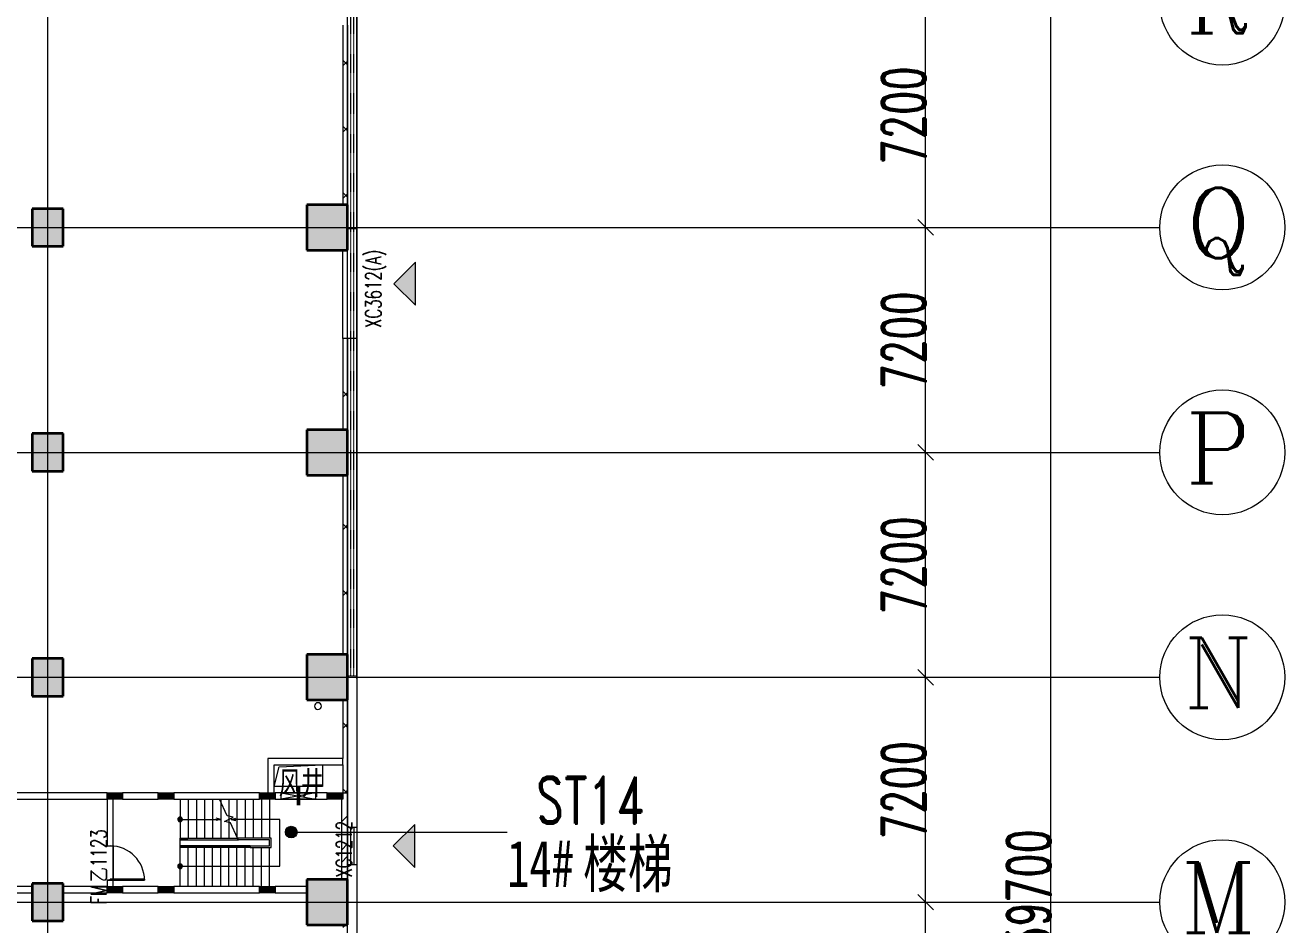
# Model space of a CAD drawing. Header units: millimetres. Extents: x -150677 to 326800, y -31706 to 192400.
# Drawn here: x 282480 to 322800, y 78475 to 107275 of the extents above; entities that cross this region are included whole.
import ezdxf

# ---------------------------------------------------------------- set-up
doc = ezdxf.new("R2010")
doc.units = ezdxf.units.MM
for name, pattern in [('X-HLP3-AR-F3-LAY-03-001$0$DASH-2', [1.6, 0.8, -0.8]), ('X-HLP3-AR-F3-LAY-03-001$0$架空线', [3.97, 2.38, -1.59]), ('X-HLP3-AR-F3-LAY-03-001$0$轴网线', [22.04, 18.38, -1.83, 0, -1.83])]:
    doc.linetypes.add(name, pattern=pattern)
doc.layers.get('0').update_dxf_attribs({"color": 8})
doc.layers.get('Defpoints').update_dxf_attribs({"color": 8})
for name, color, linetype, lineweight in [('X-HLP3-AR-F3-LAY-03-001$0$A-ANNO-DIMS', 8, 'Continuous', 9), ('X-HLP3-AR-F3-LAY-03-001$0$A-ANNO-NOTE', 8, 'Continuous', 5), ('X-HLP3-AR-F3-LAY-03-001$0$A-AREA-IDEN', 8, 'Continuous', 9), ('X-HLP3-AR-F3-LAY-03-001$0$A-DETL-GENF', 8, 'Continuous', 18), ('X-HLP3-AR-F3-LAY-03-001$0$A-DOOR', 8, 'Continuous', 5), ('X-HLP3-AR-F3-LAY-03-001$0$A-DOOR-IDEN', 8, 'Continuous', 9), ('X-HLP3-AR-F3-LAY-03-001$0$A-DOOR-OPNG', 8, 'Continuous', 5), ('X-HLP3-AR-F3-LAY-03-001$0$A-FLOR', 8, 'Continuous', 5), ('X-HLP3-AR-F3-LAY-03-001$0$A-FLOR-HRAL', 8, 'Continuous', 5), ('X-HLP3-AR-F3-LAY-03-001$0$A-GENM', 8, 'Continuous', 5), ('X-HLP3-AR-F3-LAY-03-001$0$A-GLAZ', 8, 'Continuous', 5), ('X-HLP3-AR-F3-LAY-03-001$0$A-GLAZ-IDEN', 8, 'Continuous', 9), ('X-HLP3-AR-F3-LAY-03-001$0$A-WALL', 8, 'Continuous', 5), ('X-HLP3-AR-F3-LAY-03-001$0$A-WALL-FNSH', 8, 'Continuous', 9), ('X-HLP3-AR-F3-LAY-03-001$0$A-WALL-PATT', 8, 'Continuous', 9), ('X-HLP3-AR-F3-LAY-03-001$0$P-PIPE', 8, 'Continuous', 5), ('X-HLP3-AR-F3-LAY-03-001$0$S-COLS', 8, 'Continuous', 5), ('X-HLP3-AR-F3-LAY-03-001$0$S-GRID', 8, 'Continuous', 9), ('X-HLP3-AR-F3-LAY-03-001$0$S-GRID-IDEN', 8, 'Continuous', 9), ('X-HLP3-AR-F3-LAY-03-001$0$S-STRS', 8, 'Continuous', 5), ('X-HLP3-AR-F3-LAY-03-001$0$S-STRS-MBND', 8, 'Continuous', 5)]:
    doc.layers.add(name, color=color, linetype=linetype, lineweight=lineweight)
doc.styles.add('X-HLP3-AR-F3-LAY-03-001$0$RomanC', font='romanc__.ttf', dxfattribs={"height": 2250})
doc.styles.add('X-HLP3-AR-F3-LAY-03-001$0$RomanD', font='romand__.ttf', dxfattribs={"width": 0.7, "height": 1500})
doc.styles.add('X-HLP3-AR-F3-LAY-03-001$0$RomanD_1', font='romand__.ttf', dxfattribs={"width": 0.7, "height": 500})
doc.styles.add('X-HLP3-AR-F3-LAY-03-001$0$RomanD_3', font='romand__.ttf', dxfattribs={"width": 0.65, "height": 1400})
doc.styles.add('X-HLP3-AR-F3-LAY-03-001$0$仿宋_1', font='simfang.ttf', dxfattribs={"width": 0.7, "height": 1500})
doc.styles.add('X-HLP3-AR-F3-LAY-03-001$0$仿宋_5', font='simfang.ttf', dxfattribs={"width": 0.7, "height": 750})
doc.styles.add('X-HLP3-AR-F3-LAY-03-001$0$微软雅黑', font='Microsoft YaHei.ttf', dxfattribs={"width": 0.7, "height": 500})
doc.dimstyles.new('X-HLP3-AR-F3-LAY-03-001$0$第一_二道尺寸线', dxfattribs={"dimscale": 304.8, "dimtxt": 1405.004626, "dimasz": 1.64042, "dimexe": 4.10105, "dimexo": 0.0625, "dimgap": 0, "dimtad": 1, "dimdec": 0, "dimzin": 0, "dimdsep": 46, "dimtxsty": 'X-HLP3-AR-F3-LAY-03-001$0$RomanD_3', "dimblk1": 'X-HLP3-AR-F3-LAY-03-001$0$_Oblique', "dimblk2": 'X-HLP3-AR-F3-LAY-03-001$0$_Oblique', "dimsah": 1, "dimcen": 0.09, "dimazin": 0, "dimtfac": 1, "dimtdec": 4, "dimtix": 1, "dimtmove": 0, "dimatfit": 3, "dimfxl": 8.2021, "dimfxlon": 1, "dimtvp": 1, "dimtolj": 1, "dimtzin": 0, "dimlwd": 18, "dimlwe": 18, "dimarcsym": 2})
pattern_1 = [(45, (-4e-09, 2e-10), (-1060.66, 1060.66), []), (135, (-4e-09, 2e-10), (-1060.66, -1060.66), [])]

# ---------------------------------------------------------------- blocks, each defined once
blk = doc.blocks.new('X-HLP3-AR-F3-LAY-03-001$0$X-AR-F3-00-W-002_HLP2_rvt-1-LAY-3F-1_500-A')
at = {"layer": 'X-HLP3-AR-F3-LAY-03-001$0$P-PIPE', "color": 96, "true_color": 0x007f00}
for start, end in [(0, 180), (180, 0)]:
    blk.add_arc((291850, 85475), 110, start, end, dxfattribs=at)
blk = doc.blocks.new('X-HLP3-AR-F3-LAY-03-001$0$X-ST-F3-03-C-001_HLP2_rvt-1-LAY-3F-1_500-A')
at = {"layer": 'X-HLP3-AR-F3-LAY-03-001$0$S-COLS', "true_color": 0xc0c0c0}
for points in [[(283700, 100200), (283700, 101400), (282700, 101400), (282700, 100200)], [(292000, 100075), (292800, 100075), (292800, 101525), (291500, 101525), (291500, 100075), (291733, 100075)], [(283700, 93000), (283700, 94200), (282700, 94200), (282700, 93000)], [(292800, 92875), (292800, 94325), (291500, 94325), (291500, 92875), (292528, 92875)], [(291500, 85675), (292800, 85675), (292800, 87125), (291500, 87125), (291500, 86529)], [(282700, 85800), (283700, 85800), (283700, 87000), (282700, 87000), (282700, 86529)], [(291500, 78475), (292800, 78475), (292800, 79925), (291500, 79925), (291500, 78574)], [(282700, 78600), (283700, 78600), (283700, 79800), (282700, 79800), (282700, 79500)]]:
    blk.add_hatch(color=9, dxfattribs=at).paths.add_polyline_path(points, flags=0)
at = {"layer": 'X-HLP3-AR-F3-LAY-03-001$0$S-COLS', "true_color": 0x808080}
for points in [[(285100, 82500), (285600, 82500), (285600, 82700), (285100, 82700)], [(286990, 82500), (286990, 82700), (286740, 82700), (286740, 82500)], [(286990, 82500), (287240, 82500), (287240, 82700), (286990, 82700), (286990, 82568)], [(290230, 82500), (290230, 82700), (289980, 82700), (289980, 82500)], [(290230, 82500), (290480, 82500), (290480, 82700), (290230, 82699)], [(292600, 82500), (292650, 82500), (292650, 82700), (292150, 82700), (292150, 82500), (292450, 82500)], [(285300, 79500), (285600, 79500), (285600, 79700), (285100, 79700), (285100, 79500)], [(286990, 79500), (286990, 79700), (286740, 79700), (286740, 79500)], [(287240, 79500), (287240, 79700), (286990, 79700), (286990, 79500)], [(290230, 79500), (290230, 79700), (289980, 79700), (289980, 79500)], [(290480, 79500), (290480, 79700), (290230, 79700), (290230, 79500), (290300, 79500)]]:
    blk.add_hatch(color=8, dxfattribs=at).paths.add_polyline_path(points, flags=0)
at = {"layer": 'X-HLP3-AR-F3-LAY-03-001$0$S-COLS', "color": 8, "lineweight": 35, "true_color": 0x808080}
for p, q in [((283700, 101400), (282700, 101400)), ((282700, 101400), (282700, 100200)), ((283700, 100200), (283700, 101400)), ((292800, 101525), (291500, 101525)), ((291500, 101525), (291500, 100075)), ((292800, 100075), (292800, 101525)), ((282700, 100200), (283700, 100200)), ((291500, 100075), (292800, 100075)), ((283700, 94200), (282700, 94200)), ((282700, 94200), (282700, 93000)), ((283700, 93000), (283700, 94200)), ((292800, 94325), (291500, 94325)), ((291500, 94325), (291500, 92875)), ((292800, 92875), (292800, 94325)), ((282700, 93000), (283700, 93000)), ((291500, 92875), (292800, 92875)), ((292800, 87125), (291500, 87125)), ((291500, 87125), (291500, 85675)), ((292800, 85675), (292800, 87125)), ((283700, 87000), (282700, 87000)), ((282700, 87000), (282700, 85800)), ((283700, 85800), (283700, 87000)), ((282700, 85800), (283700, 85800)), ((291500, 85675), (292800, 85675)), ((292800, 79925), (291500, 79925)), ((291500, 79925), (291500, 78475)), ((292800, 78475), (292800, 79925)), ((283700, 79800), (282700, 79800)), ((282700, 79800), (282700, 78600)), ((283700, 78600), (283700, 79800)), ((282700, 78600), (283700, 78600)), ((291500, 78475), (292800, 78475))]:
    blk.add_line(p, q, dxfattribs=at)
at = {"layer": 'X-HLP3-AR-F3-LAY-03-001$0$S-COLS', "color": 9, "lineweight": 15, "true_color": 0xc0c0c0}
for p, q in [((285100, 82700), (285600, 82700)), ((285100, 82500), (285100, 82700)), ((285600, 82700), (285600, 82500)), ((286740, 82700), (286990, 82700)), ((286740, 82500), (286740, 82700)), ((286990, 82700), (287240, 82700)), ((286990, 82700), (286990, 82500)), ((287240, 82700), (287240, 82500)), ((289980, 82500), (289980, 82700)), ((289980, 82700), (290230, 82700)), ((290230, 82700), (290480, 82700)), ((290230, 82500), (290230, 82700)), ((290480, 82700), (290480, 82500)), ((292150, 82700), (292650, 82700)), ((292150, 82500), (292150, 82700)), ((292650, 82700), (292650, 82500)), ((285300, 82500), (285100, 82500)), ((285600, 82500), (285300, 82500)), ((286990, 82500), (286740, 82500)), ((287240, 82500), (286990, 82500)), ((290230, 82500), (289980, 82500)), ((290480, 82500), (290230, 82500)), ((292450, 82500), (292150, 82500)), ((292650, 82500), (292450, 82500)), ((285100, 79700), (285300, 79700)), ((285100, 79500), (285100, 79700)), ((285600, 79500), (285100, 79500)), ((285300, 79700), (285600, 79700)), ((285600, 79700), (285600, 79500)), ((286740, 79700), (286990, 79700)), ((286740, 79500), (286740, 79700)), ((286990, 79500), (286740, 79500)), ((286990, 79700), (287240, 79700)), ((286990, 79700), (286990, 79500)), ((287240, 79500), (286990, 79500)), ((287240, 79700), (287240, 79500)), ((289980, 79500), (289980, 79700)), ((289980, 79700), (290230, 79700)), ((290230, 79500), (289980, 79500)), ((290230, 79700), (290480, 79700)), ((290230, 79500), (290230, 79700)), ((290480, 79500), (290230, 79500)), ((290480, 79700), (290480, 79500))]:
    blk.add_line(p, q, dxfattribs=at)
blk = doc.blocks.new('X-HLP3-AR-F3-LAY-03-001$0$栏杆扶手 - 栏杆扶手-1387101-LAY-3F-1_500-A')
at = {"layer": 'X-HLP3-AR-F3-LAY-03-001$0$A-FLOR-HRAL', "lineweight": 15}
for p, q in [((290300, 81250), (289280, 81250)), ((290300, 81200), (289303, 81200)), ((290350, 81250), (290300, 81250)), ((290350, 81250), (290300, 81250)), ((290350, 81250), (290300, 81250)), ((290300, 81000), (290300, 81200)), ((290350, 80950), (290350, 81250)), ((289680, 81000), (290300, 81000)), ((289680, 80950), (290350, 80950))]:
    blk.add_line(p, q, dxfattribs=at)
blk = doc.blocks.new('X-HLP3-AR-F3-LAY-03-001$0$顶部扶栏类型 - 顶部扶栏_内部_-1387108-LAY-3F-1_500-A')
at = {"layer": 'X-HLP3-AR-F3-LAY-03-001$0$A-FLOR-HRAL', "lineweight": 15}
for p, q in [((287440, 80950), (287440, 81000)), ((287440, 81000), (289680, 81000)), ((289680, 80950), (287440, 80950)), ((289680, 81000), (289680, 80950))]:
    blk.add_line(p, q, dxfattribs=at)
blk = doc.blocks.new('X-HLP3-AR-F3-LAY-03-001$0$顶部扶栏类型 - 顶部扶栏_内部_-V24-LAY-3F-1_500-A')
at = {"layer": 'X-HLP3-AR-F3-LAY-03-001$0$A-FLOR-HRAL', "lineweight": 15}
for p, q in [((287440, 80950), (287440, 81000)), ((289680, 81000), (287440, 81000)), ((289680, 80950), (287440, 80950))]:
    blk.add_line(p, q, dxfattribs=at)
blk = doc.blocks.new('X-HLP3-AR-F3-LAY-03-001$0$顶部扶栏类型 - 顶部扶栏_内部_-1387457-LAY-3F-1_500-A')
at = {"layer": 'X-HLP3-AR-F3-LAY-03-001$0$A-FLOR-HRAL', "lineweight": 15}
for p, q in [((287440, 81200), (287440, 81250)), ((287440, 81250), (287660, 81250)), ((287660, 81200), (287440, 81200)), ((287660, 81250), (287660, 81200))]:
    blk.add_line(p, q, dxfattribs=at)
blk = doc.blocks.new('X-HLP3-AR-F3-LAY-03-001$0$顶部扶栏类型 - 顶部扶栏_内部_-V25-LAY-3F-1_500-A')
at = {"layer": 'X-HLP3-AR-F3-LAY-03-001$0$A-FLOR-HRAL', "lineweight": 15}
for p, q in [((287440, 81250), (287440, 81200)), ((287440, 81250), (289280, 81250)), ((287440, 81200), (289303, 81200)), ((289303, 81200), (289280, 81250))]:
    blk.add_line(p, q, dxfattribs=at)
blk = doc.blocks.new('X-HLP3-AR-F3-LAY-03-001$0$上楼梯路径-B - 顺砌剖面-1862824-LAY-3F-1_500-A')
at = {"layer": 'X-HLP3-AR-F3-LAY-03-001$0$A-DETL-GENF', "true_color": 0x808080}
blk.add_hatch(color=8, dxfattribs=at).paths.add_polyline_path([(0, 307), (-38, 297), (-65, 270), (-75, 232), (-65, 200), (-53, 179), (-19, 160), (19, 160), (53, 179), (72, 213), (72, 242), (65, 270), (37, 297), (19, 302)], flags=0)
at = {"layer": 'X-HLP3-AR-F3-LAY-03-001$0$A-DETL-GENF'}
for p, q in [((-1300, 232), (-1155, 271)), ((-75, 232), (-1300, 232)), ((-1300, 232), (-1155, 193)), ((53, 232), (-70, 232))]:
    blk.add_line(p, q, dxfattribs=at)
for start, end in [(360, 180), (180, 360)]:
    blk.add_arc((0, 232), 75, start, end, dxfattribs=at)
blk = doc.blocks.new('X-HLP3-AR-F3-LAY-03-001$0$下楼梯路径-D - 顺砌剖面-1884693-LAY-3F-1_500-A')
at = {"layer": 'X-HLP3-AR-F3-LAY-03-001$0$A-DETL-GENF', "true_color": 0x808080}
blk.add_hatch(color=8, dxfattribs=at).paths.add_polyline_path([(671, 1236), (634, 1226), (606, 1198), (599, 1180), (599, 1142), (606, 1123), (634, 1096), (671, 1086), (704, 1096), (724, 1108), (736, 1123), (746, 1161), (736, 1198), (709, 1226), (691, 1231)], flags=0)
at = {"layer": 'X-HLP3-AR-F3-LAY-03-001$0$A-DETL-GENF'}
for p, q in [((599, 1161), (-2515, 1161)), ((-2515, 1161), (-2515, -339)), ((671, 1161), (599, 1161)), ((-2515, -339), (-964, -339)), ((-964, -339), (-1109, -300)), ((-964, -339), (-1109, -378))]:
    blk.add_line(p, q, dxfattribs=at)
for start, end in [(0, 180), (180, 360)]:
    blk.add_arc((671, 1161), 75, start, end, dxfattribs=at)
blk = doc.blocks.new('X-HLP3-AR-F3-LAY-03-001$0$AR-F3-00-STA-001_HLP2_rvt-1-LAY-3F-1_500-A')
at = {"layer": 'X-HLP3-AR-F3-LAY-03-001$0$S-STRS', "lineweight": 15}
for p, q in [((287440, 82500), (287440, 81922)), ((287700, 82500), (287700, 81250)), ((287960, 82500), (287960, 81250)), ((288220, 82500), (288220, 81250)), ((288480, 82500), (288480, 81250)), ((288740, 82500), (288740, 82408)), ((288740, 82408), (288740, 81250)), ((289000, 82500), (289000, 81950)), ((289260, 82500), (289260, 81292)), ((289520, 82500), (289520, 81250)), ((289780, 82500), (289780, 81250)), ((290040, 82500), (290040, 81250)), ((290300, 82500), (290300, 81250)), ((287440, 81917), (287440, 81775)), ((289000, 81950), (289000, 81850)), ((289000, 81850), (289000, 81750)), ((287440, 81775), (287440, 81250)), ((289000, 81750), (289000, 81250)), ((287440, 81000), (287440, 81200)), ((289260, 81292), (289260, 81250)), ((285300, 81000), (285300, 79940)), ((287440, 80425), (287440, 80950)), ((287700, 79700), (287700, 80950)), ((287960, 79700), (287960, 80950)), ((288220, 79700), (288220, 80950)), ((288480, 79700), (288480, 80950)), ((288740, 79700), (288740, 80950)), ((289000, 79700), (289000, 80950)), ((289260, 79700), (289260, 80950)), ((289520, 79700), (289520, 80950)), ((289780, 79700), (289780, 80950)), ((290040, 79700), (290040, 80950)), ((290300, 79700), (290300, 80950)), ((287440, 80295), (287440, 80420)), ((287440, 80275), (287440, 80290)), ((287440, 79700), (287440, 80275))]:
    blk.add_line(p, q, dxfattribs=at)
at = {"layer": 'X-HLP3-AR-F3-LAY-03-001$0$S-STRS', "linetype": 'X-HLP3-AR-F3-LAY-03-001$0$架空线', "lineweight": 15}
for p, q in [((287440, 82500), (287440, 81922)), ((287700, 82500), (287700, 81250)), ((287960, 82500), (287960, 81250)), ((288220, 82500), (288220, 81250)), ((288480, 82500), (288480, 81250)), ((288740, 82500), (288740, 82408)), ((288740, 82408), (288740, 81250)), ((289000, 82500), (289000, 81950)), ((289260, 82500), (289260, 81292)), ((289520, 82500), (289520, 81250)), ((289780, 82500), (289780, 81250)), ((290040, 82500), (290040, 81250)), ((290300, 82500), (290300, 81250)), ((287440, 81917), (287440, 81775)), ((289000, 81950), (289000, 81850)), ((289000, 81850), (289000, 81750)), ((287440, 81775), (287440, 81250)), ((289000, 81750), (289000, 81250)), ((289260, 81292), (289260, 81250)), ((287440, 80425), (287440, 80950)), ((287700, 79700), (287700, 80950)), ((287960, 79700), (287960, 80950)), ((288220, 79700), (288220, 80950)), ((288480, 79700), (288480, 80950)), ((288740, 79700), (288740, 80950)), ((289000, 79700), (289000, 80950)), ((289260, 79700), (289260, 80950)), ((289520, 79700), (289520, 80950)), ((289780, 79700), (289780, 80950)), ((290040, 79700), (290040, 80950)), ((290300, 79700), (290300, 80950)), ((287440, 80295), (287440, 80420)), ((287440, 80275), (287440, 80290)), ((287440, 79700), (287440, 80275))]:
    blk.add_line(p, q, dxfattribs=at)
at = {"layer": 'X-HLP3-AR-F3-LAY-03-001$0$S-STRS-MBND', "lineweight": 15}
for p, q in [((288947, 81963), (288697, 82500)), ((288858, 81784), (289142, 81916)), ((289142, 81916), (288947, 81963)), ((289053, 81737), (288858, 81784)), ((289280, 81250), (289053, 81737))]:
    blk.add_line(p, q, dxfattribs=at)
at = {"lineweight": 15, "rotation": 180}
for name, p in [('X-HLP3-AR-F3-LAY-03-001$0$上楼梯路径-B - 顺砌剖面-1862824-LAY-3F-1_500-A', (287440, 82082)), ('X-HLP3-AR-F3-LAY-03-001$0$下楼梯路径-D - 顺砌剖面-1884693-LAY-3F-1_500-A', (288111, 81511))]:
    blk.add_blockref(name, p, dxfattribs=at)
at = {"color": 163, "lineweight": 15, "true_color": 0x667fcc}
for name in ['X-HLP3-AR-F3-LAY-03-001$0$顶部扶栏类型 - 顶部扶栏_内部_-1387457-LAY-3F-1_500-A', 'X-HLP3-AR-F3-LAY-03-001$0$顶部扶栏类型 - 顶部扶栏_内部_-V25-LAY-3F-1_500-A', 'X-HLP3-AR-F3-LAY-03-001$0$栏杆扶手 - 栏杆扶手-1387101-LAY-3F-1_500-A', 'X-HLP3-AR-F3-LAY-03-001$0$顶部扶栏类型 - 顶部扶栏_内部_-1387108-LAY-3F-1_500-A', 'X-HLP3-AR-F3-LAY-03-001$0$顶部扶栏类型 - 顶部扶栏_内部_-V24-LAY-3F-1_500-A']:
    blk.add_blockref(name, (0, 0), dxfattribs=at)
blk = doc.blocks.new('X-HLP3-AR-F3-LAY-03-001$0$单扇平开防火门_带观察窗 - FM乙1123-4703350-LAY-3F-1_500-A')
at = {"layer": 'X-HLP3-AR-F3-LAY-03-001$0$A-DOOR'}
for p, q in [((550, 1100), (510, 1100)), ((510, 1100), (510, 0)), ((510, 1100), (550, 1100)), ((510, 900), (510, 1100)), ((510, 700), (510, 900)), ((550, 0), (550, 1100)), ((550, 1100), (550, 900)), ((550, 900), (550, 700)), ((510, 0), (510, 700)), ((550, 700), (550, 100)), ((510, 0), (550, 0)), ((550, 0), (510, 0))]:
    blk.add_line(p, q, dxfattribs=at)
blk.add_arc((550, 0), 1100, 90, 180, dxfattribs=at)
at = {"layer": 'X-HLP3-AR-F3-LAY-03-001$0$A-DOOR-OPNG'}
for p, q in [((-550, -100), (-550, 100)), ((550, -99), (550, 100))]:
    blk.add_line(p, q, dxfattribs=at)
blk = doc.blocks.new('X-HLP3-AR-F3-LAY-03-001$0$单扇窗 - XC1212-4534988-LAY-3F-1_500-A')
at = {"layer": 'X-HLP3-AR-F3-LAY-03-001$0$A-GLAZ'}
for p, q in [((-600, -155), (-600, 145)), ((-600, 145), (600, 145)), ((-600, 45), (600, 45)), ((600, 145), (600, -155)), ((600, -55), (-600, -55)), ((600, -155), (-600, -155))]:
    blk.add_line(p, q, dxfattribs=at)
blk = doc.blocks.new('X-HLP3-AR-F3-LAY-03-001$0$楼板洞口-A - F01-无翻边-4230977-LAY-3F-1_500-A')
at = {"layer": 'X-HLP3-AR-F3-LAY-03-001$0$A-GENM'}
for p, q in [((0, 0), (155, 630)), ((155, 630), (1550, 700)), ((1550, 700), (1550, 0)), ((1550, 0), (0, 0))]:
    blk.add_line(p, q, dxfattribs=at)
blk = doc.blocks.new('X-HLP3-AR-F3-LAY-03-001$0$矩形墙洞-D - H-3493756-LAY-3F-1_500-A')
at = {"layer": 'X-HLP3-AR-F3-LAY-03-001$0$A-GENM'}
for p, q in [((-425, -100), (-425, 100)), ((-425, 100), (675, 100)), ((675, -100), (-425, 100)), ((-425, -100), (675, 100)), ((675, 100), (675, -100)), ((675, -100), (-425, -100))]:
    blk.add_line(p, q, dxfattribs=at)
at = {"layer": 'X-HLP3-AR-F3-LAY-03-001$0$A-GENM', "color": 7, "lineweight": 50}
blk.add_line((125, 300), (125, -300), dxfattribs=at)
blk = doc.blocks.new('X-HLP3-AR-F3-LAY-03-001$0$百叶窗-带贴面 - BYC28728-4847192-LAY-3F-1_500-A')
at = {"layer": 'X-HLP3-AR-F3-LAY-03-001$0$A-GLAZ'}
for p, q in [((-14429, 250), (14451, 250)), ((14451, 250), (-14429, 250))]:
    blk.add_line(p, q, dxfattribs=at)
at = {"layer": 'X-HLP3-AR-F3-LAY-03-001$0$A-GLAZ', "linetype": 'X-HLP3-AR-F3-LAY-03-001$0$DASH-2'}
for p, q in [((-14349, -50), (-14349, 250)), ((14371, 250), (-14349, 250)), ((14371, 150), (-14349, 150)), ((14371, 50), (-14349, 50)), ((14371, -50), (14371, 250)), ((-7914, -50), (-13664, -50)), ((-714, -50), (-6464, -50)), ((6486, -50), (736, -50)), ((13686, -50), (7936, -50))]:
    blk.add_line(p, q, dxfattribs=at)
blk = doc.blocks.new('X-HLP3-AR-F3-LAY-03-001$0$轴网 - 宽度系数 1_0-670626-LAY-3F-1_500-A')
at = {"layer": 'X-HLP3-AR-F3-LAY-03-001$0$S-GRID-IDEN'}
blk.add_circle((0, 0), 4, dxfattribs=at)
blk = doc.blocks.new('X-HLP3-AR-F3-LAY-03-001$0$_Oblique')
at = {"color": 0, "linetype": 'ByBlock', "lineweight": -2}
blk.add_line((-0.5, -0.5), (0.5, 0.5), dxfattribs=at)
blk = doc.blocks.new('*D999')
at = {"layer": 'Defpoints', "color": 0, "transparency": 16777216}
for p in [(308800, 79200), (311300, 79200), (308800, 72000)]:
    blk.add_point(p, dxfattribs=at)
at = {"layer": 'X-HLP3-AR-F3-LAY-03-001$0$A-ANNO-DIMS', "color": 0, "lineweight": 18, "transparency": 16777216}
for p, q in [((308819.05, 79200), (312550, 79200)), ((311300, 72000), (311300, 79200)), ((308819.05, 72000), (312550, 72000))]:
    blk.add_line(p, q, dxfattribs=at)
at = {"layer": 'X-HLP3-AR-F3-LAY-03-001$0$A-ANNO-DIMS', "color": 0, "lineweight": 18, "transparency": 16777216, "xscale": 500.0000000000001, "yscale": 500.0000000000001, "zscale": 500.0000000000001}
for p, rotation in [((311300, 79200), 90), ((311300, 72000), 270)]:
    blk.add_blockref('X-HLP3-AR-F3-LAY-03-001$0$_Oblique', p, dxfattribs=dict(at, rotation=rotation))
at = {"layer": 'X-HLP3-AR-F3-LAY-03-001$0$A-ANNO-DIMS', "color": 0, "lineweight": 18, "transparency": 16777216, "insert": (310600, 75600), "char_height": 1400, "width": 3890.782, "attachment_point": 5, "rotation": 90, "style": 'X-HLP3-AR-F3-LAY-03-001$0$RomanD_3'}
blk.add_mtext('\\A1;7200', dxfattribs=at)
blk = doc.blocks.new('*D954')
at = {"layer": 'Defpoints', "color": 0, "transparency": 16777216}
for p in [(264500, 95479), (268300, 95479), (268300, 94479), (308800, 86400), (311300, 86400), (308800, 79200)]:
    blk.add_point(p, dxfattribs=at)
at = {"layer": 'X-HLP3-AR-F3-LAY-03-001$0$A-ANNO-DIMS', "color": 0, "lineweight": 18, "transparency": 16777216}
for p, q in [((264500, 95460), (264500, 93979)), ((268300, 95460), (268300, 93979)), ((264500, 94479), (268300, 94479)), ((308819, 86400), (312550, 86400)), ((311300, 79200), (311300, 86400)), ((308819, 79200), (312550, 79200))]:
    blk.add_line(p, q, dxfattribs=at)
at = {"layer": 'X-HLP3-AR-F3-LAY-03-001$0$A-ANNO-DIMS', "color": 0, "lineweight": 18, "transparency": 16777216, "xscale": 500.0000000000001, "yscale": 500.0000000000001, "zscale": 500.0000000000001}
for p, rotation in [((264500, 94479), 180), ((311300, 86400), 90), ((311300, 79200), 270)]:
    blk.add_blockref('X-HLP3-AR-F3-LAY-03-001$0$_Oblique', p, dxfattribs=dict(at, rotation=rotation))
blk.add_blockref('X-HLP3-AR-F3-LAY-03-001$0$_Oblique', (268300, 94479), dxfattribs=at)
at = {"layer": 'X-HLP3-AR-F3-LAY-03-001$0$A-ANNO-DIMS', "color": 0, "lineweight": 18, "transparency": 16777216, "insert": (266400, 95329), "char_height": 1400, "width": 3890.78, "attachment_point": 5, "style": 'X-HLP3-AR-F3-LAY-03-001$0$RomanD_3'}
blk.add_mtext('\\A1;3800', dxfattribs=at)
at = {"layer": 'X-HLP3-AR-F3-LAY-03-001$0$A-ANNO-DIMS', "color": 0, "lineweight": 18, "transparency": 16777216, "insert": (310600, 82800), "char_height": 1400, "width": 3890.78, "attachment_point": 5, "rotation": 90, "style": 'X-HLP3-AR-F3-LAY-03-001$0$RomanD_3'}
blk.add_mtext('\\A1;7200', dxfattribs=at)
blk = doc.blocks.new('*D955')
at = {"layer": 'Defpoints', "color": 0, "transparency": 16777216}
for p in [(308800, 93600), (311300, 93600), (308800, 86400), (264500, 66688), (268300, 66688), (268300, 65688)]:
    blk.add_point(p, dxfattribs=at)
at = {"layer": 'X-HLP3-AR-F3-LAY-03-001$0$A-ANNO-DIMS', "color": 0, "lineweight": 18, "transparency": 16777216}
for p, q in [((308819, 93600), (312550, 93600)), ((311300, 86400), (311300, 93600)), ((308819, 86400), (312550, 86400)), ((264500, 66669), (264500, 65188)), ((268300, 66669), (268300, 65188)), ((264500, 65688), (268300, 65688))]:
    blk.add_line(p, q, dxfattribs=at)
at = {"layer": 'X-HLP3-AR-F3-LAY-03-001$0$A-ANNO-DIMS', "color": 0, "lineweight": 18, "transparency": 16777216, "xscale": 500.0000000000001, "yscale": 500.0000000000001, "zscale": 500.0000000000001}
for p, rotation in [((311300, 93600), 90), ((311300, 86400), 270), ((264500, 65688), 180)]:
    blk.add_blockref('X-HLP3-AR-F3-LAY-03-001$0$_Oblique', p, dxfattribs=dict(at, rotation=rotation))
blk.add_blockref('X-HLP3-AR-F3-LAY-03-001$0$_Oblique', (268300, 65688), dxfattribs=at)
at = {"layer": 'X-HLP3-AR-F3-LAY-03-001$0$A-ANNO-DIMS', "color": 0, "lineweight": 18, "transparency": 16777216, "insert": (310600, 90000), "char_height": 1400, "width": 3890.78, "attachment_point": 5, "rotation": 90, "style": 'X-HLP3-AR-F3-LAY-03-001$0$RomanD_3'}
blk.add_mtext('\\A1;7200', dxfattribs=at)
at = {"layer": 'X-HLP3-AR-F3-LAY-03-001$0$A-ANNO-DIMS', "color": 0, "lineweight": 18, "transparency": 16777216, "insert": (266400, 66538), "char_height": 1400, "width": 3890.78, "attachment_point": 5, "style": 'X-HLP3-AR-F3-LAY-03-001$0$RomanD_3'}
blk.add_mtext('\\A1;3800', dxfattribs=at)
blk = doc.blocks.new('*D956')
at = {"layer": 'Defpoints', "color": 0, "transparency": 16777216}
for p in [(308800, 100800), (311300, 100800), (308800, 93600)]:
    blk.add_point(p, dxfattribs=at)
at = {"layer": 'X-HLP3-AR-F3-LAY-03-001$0$A-ANNO-DIMS', "color": 0, "lineweight": 18, "transparency": 16777216}
for p, q in [((308819.05, 100800), (312550, 100800)), ((311300, 93600), (311300, 100800)), ((308819.05, 93600), (312550, 93600))]:
    blk.add_line(p, q, dxfattribs=at)
at = {"layer": 'X-HLP3-AR-F3-LAY-03-001$0$A-ANNO-DIMS', "color": 0, "lineweight": 18, "transparency": 16777216, "xscale": 500.0000000000001, "yscale": 500.0000000000001, "zscale": 500.0000000000001}
for p, rotation in [((311300, 100800), 90), ((311300, 93600), 270)]:
    blk.add_blockref('X-HLP3-AR-F3-LAY-03-001$0$_Oblique', p, dxfattribs=dict(at, rotation=rotation))
at = {"layer": 'X-HLP3-AR-F3-LAY-03-001$0$A-ANNO-DIMS', "color": 0, "lineweight": 18, "transparency": 16777216, "insert": (310600, 97200), "char_height": 1400, "width": 3890.782, "attachment_point": 5, "rotation": 90, "style": 'X-HLP3-AR-F3-LAY-03-001$0$RomanD_3'}
blk.add_mtext('\\A1;7200', dxfattribs=at)
blk = doc.blocks.new('*D957')
at = {"layer": 'Defpoints', "color": 0, "transparency": 16777216}
for p in [(308800, 108000), (311300, 108000), (308800, 100800)]:
    blk.add_point(p, dxfattribs=at)
at = {"layer": 'X-HLP3-AR-F3-LAY-03-001$0$A-ANNO-DIMS', "color": 0, "lineweight": 18, "transparency": 16777216}
for p, q in [((308819.05, 108000), (312550, 108000)), ((311300, 100800), (311300, 108000)), ((308819.05, 100800), (312550, 100800))]:
    blk.add_line(p, q, dxfattribs=at)
at = {"layer": 'X-HLP3-AR-F3-LAY-03-001$0$A-ANNO-DIMS', "color": 0, "lineweight": 18, "transparency": 16777216, "xscale": 500.0000000000001, "yscale": 500.0000000000001, "zscale": 500.0000000000001}
for p, rotation in [((311300, 108000), 90), ((311300, 100800), 270)]:
    blk.add_blockref('X-HLP3-AR-F3-LAY-03-001$0$_Oblique', p, dxfattribs=dict(at, rotation=rotation))
at = {"layer": 'X-HLP3-AR-F3-LAY-03-001$0$A-ANNO-DIMS', "color": 0, "lineweight": 18, "transparency": 16777216, "insert": (310600, 104400), "char_height": 1400, "width": 3890.782, "attachment_point": 5, "rotation": 90, "style": 'X-HLP3-AR-F3-LAY-03-001$0$RomanD_3'}
blk.add_mtext('\\A1;7200', dxfattribs=at)
blk = doc.blocks.new('*D927')
at = {"layer": 'Defpoints', "color": 0, "transparency": 16777216}
for p in [(308800, 151200), (311300, 151200), (308800, 144000), (165600, -17706.224274), (172800, -17706.224274), (172800, -20206.224274)]:
    blk.add_point(p, dxfattribs=at)
at = {"layer": 'X-HLP3-AR-F3-LAY-03-001$0$A-ANNO-DIMS', "color": 0, "lineweight": 18, "transparency": 16777216}
for p, q in [((308819.05, 151200), (312550, 151200)), ((311300, 144000), (311300, 151200)), ((308819.05, 144000), (312550, 144000)), ((165600, -17725.274274), (165600, -21456.224274)), ((172800, -17725.274274), (172800, -21456.224274)), ((165600, -20206.224274), (172800, -20206.224274))]:
    blk.add_line(p, q, dxfattribs=at)
at = {"layer": 'X-HLP3-AR-F3-LAY-03-001$0$A-ANNO-DIMS', "color": 0, "lineweight": 18, "transparency": 16777216, "xscale": 500.0000000000001, "yscale": 500.0000000000001, "zscale": 500.0000000000001}
for p, rotation in [((311300, 151200), 90), ((311300, 144000), 270), ((165600, -20206.224274), 180)]:
    blk.add_blockref('X-HLP3-AR-F3-LAY-03-001$0$_Oblique', p, dxfattribs=dict(at, rotation=rotation))
blk.add_blockref('X-HLP3-AR-F3-LAY-03-001$0$_Oblique', (172800, -20206.224274), dxfattribs=at)
at = {"layer": 'X-HLP3-AR-F3-LAY-03-001$0$A-ANNO-DIMS', "color": 0, "lineweight": 18, "transparency": 16777216, "insert": (310600, 147600), "char_height": 1400, "width": 3890.7820424, "attachment_point": 5, "rotation": 90, "style": 'X-HLP3-AR-F3-LAY-03-001$0$RomanD_3'}
blk.add_mtext('\\A1;7200', dxfattribs=at)
at = {"layer": 'X-HLP3-AR-F3-LAY-03-001$0$A-ANNO-DIMS', "color": 0, "lineweight": 18, "transparency": 16777216, "insert": (169200, -19506.224274), "char_height": 1400, "width": 3890.7820424, "attachment_point": 5, "style": 'X-HLP3-AR-F3-LAY-03-001$0$RomanD_3'}
blk.add_mtext('\\A1;7200', dxfattribs=at)
blk = doc.blocks.new('*D928')
at = {"layer": 'Defpoints', "color": 0, "transparency": 16777216}
for p in [(308800, 158400), (311300, 158400), (308800, 151200), (172800, -17706.224274), (180000, -17706.224274), (180000, -20206.224274)]:
    blk.add_point(p, dxfattribs=at)
at = {"layer": 'X-HLP3-AR-F3-LAY-03-001$0$A-ANNO-DIMS', "color": 0, "lineweight": 18, "transparency": 16777216}
for p, q in [((308819.05, 158400), (312550, 158400)), ((311300, 151200), (311300, 158400)), ((308819.05, 151200), (312550, 151200)), ((172800, -17725.274274), (172800, -21456.224274)), ((180000, -17725.274274), (180000, -21456.224274)), ((172800, -20206.224274), (180000, -20206.224274))]:
    blk.add_line(p, q, dxfattribs=at)
at = {"layer": 'X-HLP3-AR-F3-LAY-03-001$0$A-ANNO-DIMS', "color": 0, "lineweight": 18, "transparency": 16777216, "xscale": 500.0000000000001, "yscale": 500.0000000000001, "zscale": 500.0000000000001}
for p, rotation in [((311300, 158400), 90), ((311300, 151200), 270), ((172800, -20206.224274), 180)]:
    blk.add_blockref('X-HLP3-AR-F3-LAY-03-001$0$_Oblique', p, dxfattribs=dict(at, rotation=rotation))
blk.add_blockref('X-HLP3-AR-F3-LAY-03-001$0$_Oblique', (180000, -20206.224274), dxfattribs=at)
at = {"layer": 'X-HLP3-AR-F3-LAY-03-001$0$A-ANNO-DIMS', "color": 0, "lineweight": 18, "transparency": 16777216, "insert": (310600, 154800), "char_height": 1400, "width": 3890.7820424, "attachment_point": 5, "rotation": 90, "style": 'X-HLP3-AR-F3-LAY-03-001$0$RomanD_3'}
blk.add_mtext('\\A1;7200', dxfattribs=at)
at = {"layer": 'X-HLP3-AR-F3-LAY-03-001$0$A-ANNO-DIMS', "color": 0, "lineweight": 18, "transparency": 16777216, "insert": (176400, -19506.224274), "char_height": 1400, "width": 3890.7820424, "attachment_point": 5, "style": 'X-HLP3-AR-F3-LAY-03-001$0$RomanD_3'}
blk.add_mtext('\\A1;7200', dxfattribs=at)
blk = doc.blocks.new('*D929')
at = {"layer": 'Defpoints', "color": 0, "transparency": 16777216}
for p in [(308800, 159050), (311300, 159050), (308800, 158400), (180000, -17706), (187200, -17706), (187200, -20206)]:
    blk.add_point(p, dxfattribs=at)
at = {"layer": 'X-HLP3-AR-F3-LAY-03-001$0$A-ANNO-DIMS', "color": 0, "lineweight": 18, "transparency": 16777216}
for p, q in [((311300, 159050), (311300, 159550)), ((308819, 159050), (312550, 159050)), ((311300, 158400), (311300, 159050)), ((308819, 158400), (312550, 158400)), ((311300, 158400), (311300, 157900)), ((180000, -17725), (180000, -21456)), ((187200, -17725), (187200, -21456)), ((180000, -20206), (187200, -20206))]:
    blk.add_line(p, q, dxfattribs=at)
at = {"layer": 'X-HLP3-AR-F3-LAY-03-001$0$A-ANNO-DIMS', "color": 0, "lineweight": 18, "transparency": 16777216, "xscale": 500.0000000000001, "yscale": 500.0000000000001, "zscale": 500.0000000000001}
for p, rotation in [((311300, 159050), 270), ((311300, 158400), 90), ((180000, -20206), 180)]:
    blk.add_blockref('X-HLP3-AR-F3-LAY-03-001$0$_Oblique', p, dxfattribs=dict(at, rotation=rotation))
blk.add_blockref('X-HLP3-AR-F3-LAY-03-001$0$_Oblique', (187200, -20206), dxfattribs=at)
at = {"layer": 'X-HLP3-AR-F3-LAY-03-001$0$A-ANNO-DIMS', "color": 0, "lineweight": 18, "transparency": 16777216, "insert": (310600, 158725), "char_height": 1400, "width": 2918.09, "attachment_point": 5, "rotation": 90, "style": 'X-HLP3-AR-F3-LAY-03-001$0$RomanD_3'}
blk.add_mtext('\\A1;650', dxfattribs=at)
at = {"layer": 'X-HLP3-AR-F3-LAY-03-001$0$A-ANNO-DIMS', "color": 0, "lineweight": 18, "transparency": 16777216, "insert": (183600, -19506), "char_height": 1400, "width": 3890.78, "attachment_point": 5, "style": 'X-HLP3-AR-F3-LAY-03-001$0$RomanD_3'}
blk.add_mtext('\\A1;7200', dxfattribs=at)
blk = doc.blocks.new('*D930')
at = {"layer": 'Defpoints', "color": 0, "transparency": 16777216}
for p in [(312800, 159050), (312800, -650), (315300, -650), (187200, -17706), (194400, -17706), (194400, -20206)]:
    blk.add_point(p, dxfattribs=at)
at = {"layer": 'X-HLP3-AR-F3-LAY-03-001$0$A-ANNO-DIMS', "color": 0, "lineweight": 18, "transparency": 16777216}
for p, q in [((312819, 159050), (316550, 159050)), ((315300, 159050), (315300, -650)), ((312819, -650), (316550, -650)), ((187200, -17725), (187200, -21456)), ((194400, -17725), (194400, -21456)), ((187200, -20206), (194400, -20206))]:
    blk.add_line(p, q, dxfattribs=at)
at = {"layer": 'X-HLP3-AR-F3-LAY-03-001$0$A-ANNO-DIMS', "color": 0, "lineweight": 18, "transparency": 16777216, "xscale": 500.0000000000001, "yscale": 500.0000000000001, "zscale": 500.0000000000001}
for p, rotation in [((315300, 159050), 90), ((315300, -650), 270), ((187200, -20206), 180)]:
    blk.add_blockref('X-HLP3-AR-F3-LAY-03-001$0$_Oblique', p, dxfattribs=dict(at, rotation=rotation))
blk.add_blockref('X-HLP3-AR-F3-LAY-03-001$0$_Oblique', (194400, -20206), dxfattribs=at)
at = {"layer": 'X-HLP3-AR-F3-LAY-03-001$0$A-ANNO-DIMS', "color": 0, "lineweight": 18, "transparency": 16777216, "insert": (314600, 79200), "char_height": 1400, "width": 5836.17, "attachment_point": 5, "rotation": 90, "style": 'X-HLP3-AR-F3-LAY-03-001$0$RomanD_3'}
blk.add_mtext('\\A1;159700', dxfattribs=at)
at = {"layer": 'X-HLP3-AR-F3-LAY-03-001$0$A-ANNO-DIMS', "color": 0, "lineweight": 18, "transparency": 16777216, "insert": (190800, -19506), "char_height": 1400, "width": 3890.78, "attachment_point": 5, "style": 'X-HLP3-AR-F3-LAY-03-001$0$RomanD_3'}
blk.add_mtext('\\A1;7200', dxfattribs=at)
blk = doc.blocks.new('*D932')
at = {"layer": 'Defpoints', "color": 0, "transparency": 16777216}
for p in [(293100, 180900), (-300, 178400), (293100, 178400), (201600, -17706.224274), (208800, -17706.224274), (208800, -20206.224274)]:
    blk.add_point(p, dxfattribs=at)
at = {"layer": 'X-HLP3-AR-F3-LAY-03-001$0$A-ANNO-DIMS', "color": 0, "lineweight": 18, "transparency": 16777216}
for p, q in [((-300, 178419.05), (-300, 182150)), ((293100, 178419.05), (293100, 182150)), ((-300, 180900), (293100, 180900)), ((201600, -17725.274274), (201600, -21456.224274)), ((208800, -17725.274274), (208800, -21456.224274)), ((201600, -20206.224274), (208800, -20206.224274))]:
    blk.add_line(p, q, dxfattribs=at)
at = {"layer": 'X-HLP3-AR-F3-LAY-03-001$0$A-ANNO-DIMS', "color": 0, "lineweight": 18, "transparency": 16777216, "xscale": 500.0000000000001, "yscale": 500.0000000000001, "zscale": 500.0000000000001, "rotation": 180}
for p in [(-300, 180900), (201600, -20206.224274)]:
    blk.add_blockref('X-HLP3-AR-F3-LAY-03-001$0$_Oblique', p, dxfattribs=at)
at = {"layer": 'X-HLP3-AR-F3-LAY-03-001$0$A-ANNO-DIMS', "color": 0, "lineweight": 18, "transparency": 16777216, "xscale": 500.0000000000001, "yscale": 500.0000000000001, "zscale": 500.0000000000001}
for p in [(293100, 180900), (208800, -20206.224274)]:
    blk.add_blockref('X-HLP3-AR-F3-LAY-03-001$0$_Oblique', p, dxfattribs=at)
at = {"layer": 'X-HLP3-AR-F3-LAY-03-001$0$A-ANNO-DIMS', "color": 0, "lineweight": 18, "transparency": 16777216, "char_height": 1400, "attachment_point": 5, "style": 'X-HLP3-AR-F3-LAY-03-001$0$RomanD_3'}
for s, insert, width in [('\\A1;293400', (146400, 181600), 5836.1730636), ('\\A1;7200', (205200, -19506.224274), 3890.7820424)]:
    blk.add_mtext(s, dxfattribs=dict(at, insert=insert, width=width))

msp = doc.modelspace()

# ---------------------------------------------------------------- hatches: boundary and pattern name
at = {"layer": 'X-HLP3-AR-F3-LAY-03-001$0$A-ANNO-NOTE'}
for points in [[(294970, 98310.7), (294970, 99689.3), (294280.7, 99000)], [(294950, 80310.7), (294950, 81689.3), (294260.7, 81000)]]:
    msp.add_hatch(color=256, dxfattribs=at).paths.add_polyline_path(points, flags=0)
at = {"layer": 'X-HLP3-AR-F3-LAY-03-001$0$A-AREA-IDEN', "lineweight": 18}
h = msp.add_hatch(color=256, dxfattribs=at)
edge = h.paths.add_edge_path(flags=0)
edge.add_arc((290995.6, 81442.4), 187.5, 0, 360)
at = {"layer": 'X-HLP3-AR-F3-LAY-03-001$0$A-WALL-PATT', "lineweight": 5}
h = msp.add_hatch(dxfattribs=at)
h.set_pattern_fill('FP_14', color=256, style=0, pattern_type=2)
h.set_pattern_definition(pattern_1)
h.paths.add_polyline_path([(292734.9, 82700), (292800, 82700), (292800, 85675), (292650, 85675), (292650, 82700)], flags=0)
h.paths.add_polyline_path([(292650, 87125), (292800, 87125), (292800, 92875), (292650, 92875)], flags=0)
h.paths.add_polyline_path([(292800, 94325), (292800, 97240), (292650, 97240), (292650, 94325), (292767.5, 94325)], flags=0)
h.paths.add_polyline_path([(292650, 101525), (292800, 101525), (292800, 107275), (292650, 107275), (292650, 106883.1)], flags=0)
h.paths.add_polyline_path([(292711.1, 108725), (292800, 108725), (292800, 114475), (292650, 114475), (292650, 108725)], flags=0)
h = msp.add_hatch(dxfattribs=at)
h.set_pattern_fill('FP_17', color=256, style=0, pattern_type=2)
h.set_pattern_definition([(45, (-4e-09, 2e-10), (-1325.825, 1325.825), []), (45, (-4e-09, 400), (-1325.825, 1325.825), []), (45, (-4e-09, 1300), (-1325.825, 1325.825), [1875, -625])])
h.paths.add_polyline_path([(292650, 79925), (292800, 79925), (292800, 82700), (292650, 82700), (292650, 82500), (292600, 82500), (292600, 79925)], flags=0)
h = msp.add_hatch(dxfattribs=at)
h.set_pattern_fill('FP_14', color=256, style=0, pattern_type=2)
h.set_pattern_definition(pattern_1)
h.paths.add_polyline_path([(292786.9, 39900), (292800, 39900), (292800, 42475), (292650, 42475), (292650, 39900), (292767.4, 39900)], flags=0)
h.paths.add_polyline_path([(292650, 43925), (292800, 43925), (292800, 49675), (292650, 49675), (292650, 44125)], flags=0)
h.paths.add_polyline_path([(292650, 51125), (292800, 51125), (292800, 56875), (292650, 56875)], flags=0)
h.paths.add_polyline_path([(292650, 58325), (292800, 58325), (292799, 61240), (292650, 61240)], flags=0)
h.paths.add_polyline_path([(292650, 65525), (292800, 65525), (292800, 71275), (292650, 71275), (292650, 66175.8)], flags=0)
h.paths.add_polyline_path([(292800, 72725), (292800, 78475), (292650, 78475), (292650, 72725), (292718.9, 72725)], flags=0)

# ---------------------------------------------------------------- linework, layer by layer
at = {"layer": 'X-HLP3-AR-F3-LAY-03-001$0$A-ANNO-NOTE', "lineweight": 18}
for p, q in [((294970, 99689.3), (294280.7, 99000)), ((294970, 98310.7), (294970, 99689.3)), ((294280.7, 99000), (294970, 98310.7)), ((294950, 81689.3), (294260.7, 81000)), ((294950, 80310.7), (294950, 81689.3)), ((294260.7, 81000), (294950, 80310.7))]:
    msp.add_line(p, q, dxfattribs=at)
at = {"layer": 'X-HLP3-AR-F3-LAY-03-001$0$A-AREA-IDEN', "lineweight": 18}
msp.add_line((290995.6, 81442.4), (297906.9, 81442.4), dxfattribs=at)
msp.add_circle((290995.6, 81442.4), 187.5, dxfattribs=at)
at = {"layer": 'X-HLP3-AR-F3-LAY-03-001$0$A-FLOR'}
for p, q in [((292000, 83600), (292000, 82900)), ((292000, 82900), (290450, 82900)), ((285300, 79940), (285300, 81000))]:
    msp.add_line(p, q, dxfattribs=at)
at = {"layer": 'X-HLP3-AR-F3-LAY-03-001$0$A-WALL', "lineweight": 9}
for p, q in [((292650, 107275), (292650, 101525)), ((292800, 107275), (292800, 101525)), ((292800, 101525), (292800, 107275)), ((292800, 97240), (292650, 97240)), ((292650, 97240), (292650, 94325)), ((292800, 97240), (292800, 94325)), ((292800, 94325), (292800, 97240)), ((292650, 92875), (292650, 87125)), ((292800, 92875), (292800, 87125)), ((292800, 87125), (292800, 92875)), ((292650, 85675), (292650, 83800)), ((292800, 85675), (292800, 79925)), ((292800, 82700), (292800, 85675)), ((290250, 83800), (290250, 82700)), ((292650, 83800), (290250, 83800)), ((290450, 82700), (290450, 83600)), ((290450, 83600), (292650, 83600)), ((292650, 83600), (292650, 82700)), ((285100, 82700), (273300, 82700)), ((286740, 82700), (285600, 82700)), ((289980, 82700), (287240, 82700)), ((292150, 82700), (290480, 82700)), ((292800, 79925), (292800, 82700)), ((268500, 82500), (285100, 82500)), ((285100, 82500), (285100, 81000)), ((285300, 81000), (285300, 82500)), ((285600, 82500), (286740, 82500)), ((287240, 82500), (289980, 82500)), ((290480, 82500), (292150, 82500)), ((292600, 82500), (292600, 79925)), ((285100, 81000), (285300, 81000)), ((285300, 79900), (285100, 79900)), ((285100, 79900), (285100, 79700)), ((285300, 79700), (285300, 79900)), ((282700, 79700), (274100, 79700)), ((274100, 79500), (282700, 79500)), ((285100, 79700), (283700, 79700)), ((283700, 79500), (285100, 79500)), ((286740, 79700), (285600, 79700)), ((285600, 79500), (286740, 79500)), ((289980, 79700), (287240, 79700)), ((287240, 79500), (289980, 79500)), ((291500, 79700), (290480, 79700)), ((290480, 79500), (291500, 79500)), ((292800, 72725), (292800, 78475))]:
    msp.add_line(p, q, dxfattribs=at)
at = {"layer": 'X-HLP3-AR-F3-LAY-03-001$0$A-WALL'}
for p, q in [((293100, 100760), (293100, 97240)), ((292650, 97240), (292650, 100075)), ((292650, 83600), (292650, 83800)), ((292650, 82700), (292800, 82700))]:
    msp.add_line(p, q, dxfattribs=at)
at = {"layer": 'X-HLP3-AR-F3-LAY-03-001$0$A-WALL-FNSH', "lineweight": 5}
for p, q in [((293100, 100760), (293100, 133240)), ((293100, 100760), (292800, 100760)), ((293100, 97240), (292800, 97240)), ((293100, 97240), (293100, 64760))]:
    msp.add_line(p, q, dxfattribs=at)
at = {"layer": 'X-HLP3-AR-F3-LAY-03-001$0$S-GRID', "linetype": 'X-HLP3-AR-F3-LAY-03-001$0$轴网线'}
for p, q in [((283200, -17706.2), (283200, 174400)), ((292800, -17706.2), (292800, 174400)), ((-16000, 100800), (308800, 100800)), ((-16000, 93600), (308800, 93600)), ((-16000, 86400), (308800, 86400)), ((-16000, 79200), (308800, 79200))]:
    msp.add_line(p, q, dxfattribs=at)
at = {"layer": 'X-HLP3-AR-F3-LAY-03-001$0$S-GRID'}
for p, q in [((308800, 100800), (318800, 100800)), ((308800, 93600), (318800, 93600)), ((308800, 86400), (318800, 86400)), ((308800, 79200), (318800, 79200))]:
    msp.add_line(p, q, dxfattribs=at)

# ---------------------------------------------------------------- block references
at = {"lineweight": 5}
for name in ['X-HLP3-AR-F3-LAY-03-001$0$X-AR-F3-00-W-002_HLP2_rvt-1-LAY-3F-1_500-A', 'X-HLP3-AR-F3-LAY-03-001$0$X-ST-F3-03-C-001_HLP2_rvt-1-LAY-3F-1_500-A', 'X-HLP3-AR-F3-LAY-03-001$0$AR-F3-00-STA-001_HLP2_rvt-1-LAY-3F-1_500-A']:
    msp.add_blockref(name, (0, 0), dxfattribs=at)
at = {"layer": 'X-HLP3-AR-F3-LAY-03-001$0$A-DOOR', "rotation": 270}
msp.add_blockref('X-HLP3-AR-F3-LAY-03-001$0$单扇平开防火门_带观察窗 - FM乙1123-4703350-LAY-3F-1_500-A', (285200, 80450), dxfattribs=at)
at = {"layer": 'X-HLP3-AR-F3-LAY-03-001$0$A-GENM'}
msp.add_blockref('X-HLP3-AR-F3-LAY-03-001$0$楼板洞口-A - F01-无翻边-4230977-LAY-3F-1_500-A', (290450, 82900), dxfattribs=at)
at = {"layer": 'X-HLP3-AR-F3-LAY-03-001$0$A-GENM', "rotation": 180}
msp.add_blockref('X-HLP3-AR-F3-LAY-03-001$0$矩形墙洞-D - H-3493756-LAY-3F-1_500-A', (291350, 82600), dxfattribs=at)
at = {"layer": 'X-HLP3-AR-F3-LAY-03-001$0$A-GLAZ', "rotation": 270}
for name, p in [('X-HLP3-AR-F3-LAY-03-001$0$百叶窗-带贴面 - BYC28728-4847192-LAY-3F-1_500-A', (292850, 100811.4)), ('X-HLP3-AR-F3-LAY-03-001$0$单扇窗 - XC1212-4534988-LAY-3F-1_500-A', (292955, 81000))]:
    msp.add_blockref(name, p, dxfattribs=at)
at = {"layer": 'X-HLP3-AR-F3-LAY-03-001$0$S-GRID-IDEN', "xscale": 499.9999999999995, "yscale": 499.9999999999995, "zscale": 499.9999999999995, "rotation": 270}
for p in [(320800, 108000), (320800, 100800), (320800, 93600), (320800, 86400), (320800, 79200)]:
    msp.add_blockref('X-HLP3-AR-F3-LAY-03-001$0$轴网 - 宽度系数 1_0-670626-LAY-3F-1_500-A', p, dxfattribs=at)

# ---------------------------------------------------------------- texts
at = {"layer": 'X-HLP3-AR-F3-LAY-03-001$0$A-AREA-IDEN', "attachment_point": 1}
for s, insert, char_height, width, style in [('风井', (290595.3, 83393.6), 750, 2020.252, 'X-HLP3-AR-F3-LAY-03-001$0$仿宋_5'), ('ST14', (298826.2, 83216.1), 1500, 4657.804, 'X-HLP3-AR-F3-LAY-03-001$0$RomanD'), ('14#', (297906.9, 81181.9), 1500, 2946.202, 'X-HLP3-AR-F3-LAY-03-001$0$仿宋_1'), ('楼梯', (300337.8, 81181.9), 1500, 3928.269, 'X-HLP3-AR-F3-LAY-03-001$0$仿宋_1')]:
    msp.add_mtext(s, dxfattribs=dict(at, insert=insert, char_height=char_height, width=width, style=style))
at = {"layer": 'X-HLP3-AR-F3-LAY-03-001$0$A-DOOR-IDEN', "char_height": 500, "attachment_point": 1, "rotation": 90}
for s, insert, width, style in [('1123', (284581.8, 80329), 1683.544, 'X-HLP3-AR-F3-LAY-03-001$0$RomanD_1'), ('\\f微软雅黑|b0|i0|c134|p34|;\\W.7;乙', (284581.8, 79842.8), 589.24, 'X-HLP3-AR-F3-LAY-03-001$0$微软雅黑'), ('FM', (284581.8, 79125.1), 869.831, 'X-HLP3-AR-F3-LAY-03-001$0$RomanD_1')]:
    msp.add_mtext(s, dxfattribs=dict(at, insert=insert, width=width, style=style))
at = {"layer": 'X-HLP3-AR-F3-LAY-03-001$0$A-GLAZ-IDEN', "char_height": 500, "attachment_point": 1, "rotation": 90, "style": 'X-HLP3-AR-F3-LAY-03-001$0$RomanD_1'}
for s, insert, width in [('XC3612(A)', (293373.3, 97581.2), 3535.442), ('XC1212', (292430.8, 79985.5), 2553.375)]:
    msp.add_mtext(s, dxfattribs=dict(at, insert=insert, width=width))
at = {"layer": 'X-HLP3-AR-F3-LAY-03-001$0$S-GRID-IDEN', "char_height": 2250, "attachment_point": 1, "style": 'X-HLP3-AR-F3-LAY-03-001$0$RomanC'}
for s, insert, width in [('\\fRomanC|b0|i0|c134|p2|;R', (319616, 109267), 2845.991), ('\\fRomanC|b0|i0|c134|p2|;Q', (319616, 102067), 2845.991), ('\\fRomanC|b0|i0|c134|p2|;P', (319616, 94867), 2845.991), ('\\fRomanC|b0|i0|c134|p2|;N', (319566, 87667), 2966.244), ('\\fRomanC|b0|i0|c134|p2|;M', (319466, 80467), 3206.75)]:
    msp.add_mtext(s, dxfattribs=dict(at, insert=insert, width=width))

# ---------------------------------------------------------------- dimensions: what is measured, and where the dimension line sits
at = {"layer": 'X-HLP3-AR-F3-LAY-03-001$0$A-ANNO-DIMS', "lineweight": 18}
dim = msp.add_linear_dim(base=(293100, 180900), p1=(-300, 178400), p2=(293100, 178400), dimstyle='X-HLP3-AR-F3-LAY-03-001$0$第一_二道尺寸线', override={"dimpost": '<>', "dimfxl": 293400}, dxfattribs=at)
dim.commit()
dim.dimension.update_dxf_attribs({"geometry": '*D932', "text_midpoint": (146400, 181600)})
for base, p1, p2, override, picture, middle in [((311300, 159050), (308800, 158400), (308800, 159050), {"dimpost": '<>', "dimfxl": 650}, '*D929', (310600, 158725)), ((315300, -650), (312800, 159050), (312800, -650), {"dimpost": '<>', "dimfxl": 159700}, '*D930', (314600, 79200)), ((311300, 158400), (308800, 151200), (308800, 158400), {"dimpost": '<>', "dimfxl": 7200}, '*D928', (310600, 154800)), ((311300, 151200), (308800, 144000), (308800, 151200), {"dimpost": '<>', "dimfxl": 7200}, '*D927', (310600, 147600)), ((311300, 108000), (308800, 100800), (308800, 108000), {"dimpost": '<>', "dimfxl": 7200}, '*D957', (310600, 104400)), ((311300, 100800), (308800, 93600), (308800, 100800), {"dimpost": '<>', "dimfxl": 7200}, '*D956', (310600, 97200)), ((311300, 86400), (308800, 79200), (308800, 86400), {"dimpost": '<>', "dimfxl": 7200}, '*D954', (310600, 82800)), ((311300, 93600), (308800, 86400), (308800, 93600), {"dimpost": '<>', "dimfxl": 7200}, '*D955', (310600, 90000)), ((311300, 79200), (308800, 72000), (308800, 79200), {"dimpost": '<>', "dimfxl": 7200}, '*D999', (310600, 75600))]:
    dim = msp.add_linear_dim(base=base, p1=p1, p2=p2, angle=90, dimstyle='X-HLP3-AR-F3-LAY-03-001$0$第一_二道尺寸线', override=override, dxfattribs=at)
    dim.commit()
    dim.dimension.update_dxf_attribs({"geometry": picture, "text_midpoint": middle})

doc.saveas('drawing.dxf')
